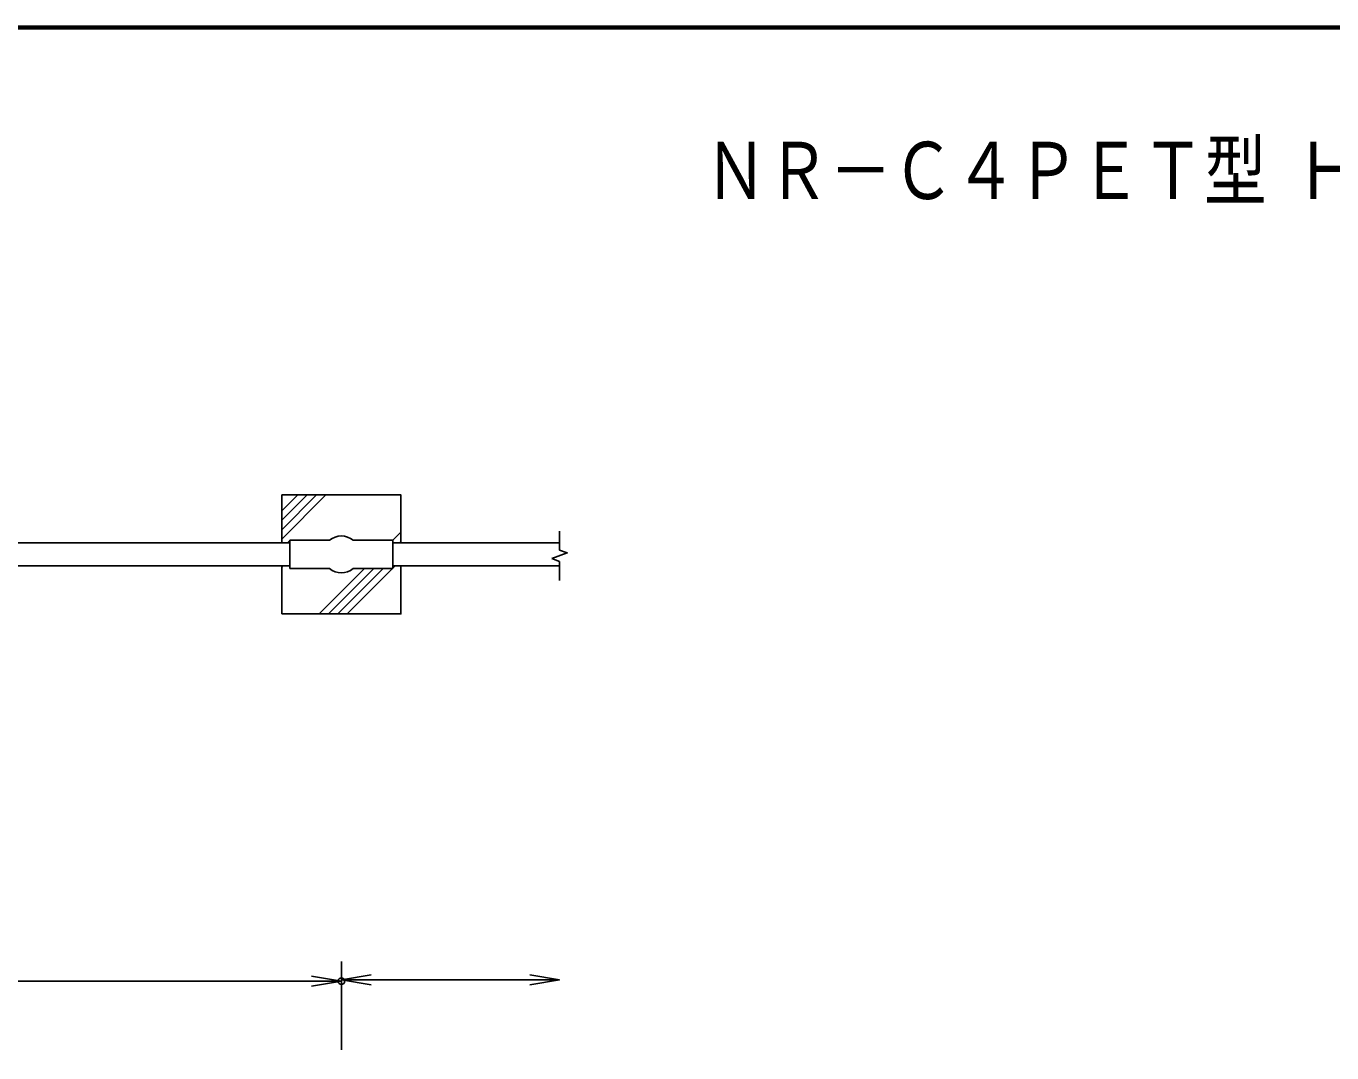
# Model space of a CAD drawing. Units: millimetres, scale not verified. Extents: x -4425 to 4425, y -3150 to 3150.
# Drawn here: x -1922 to 54, y 1372 to 2925 of the extents above; entities that cross this region are included whole.
import ezdxf
from ezdxf.enums import TextEntityAlignment as Align

# ---------------------------------------------------------------- set-up
doc = ezdxf.new("R2010")
doc.units = ezdxf.units.MM
doc.header["$LTSCALE"] = 20
doc.header["$PDMODE"] = 32
doc.header["$PDSIZE"] = 10
for name, color, linetype, lineweight in [('0-3_1', 7, 'Continuous', 25), ('0-4_0', 7, 'Continuous', 25), ('0-8_EXTCNT-L', 2, 'Continuous', 25), ('0-C_WAKU', 7, 'Continuous', 25), ('0-D_D-TTL-TXT', 7, 'Continuous', 25)]:
    doc.layers.add(name, color=color, linetype=linetype, lineweight=lineweight)
doc.layers.add('0-9_DEFPOINTS', color=7, linetype='Continuous')
doc.styles.add('ＭＳ ゴシック', font='')
doc.styles.get('ＭＳ ゴシック').set_extended_font_data('MS Gothic')

# ---------------------------------------------------------------- blocks, each defined once
blk = doc.blocks.new('C4')
at = {"layer": '0-3_1', "color": 4}
blk.add_line((56298.1, 110074.6), (56331, 110107.5), dxfattribs=at)
blk = doc.blocks.new('C5')
at = {"layer": '0-3_1'}
blk.add_line((56465.3, 110807.5), (56538.1, 110880.3), dxfattribs=at)
blk = doc.blocks.new('C6')
at = {"layer": '0-3_1', "color": 4}
blk.add_line((56298.1, 110923.1), (57632.5, 112257.5), dxfattribs=at)
blk = doc.blocks.new('C7')
at = {"layer": '0-3_1', "color": 4}
blk.add_line((56298.1, 111205.9), (57349.6, 112257.5), dxfattribs=at)
blk = doc.blocks.new('C8')
at = {"layer": '0-3_1', "color": 4}
blk.add_line((56298.1, 111488.8), (57066.8, 112257.5), dxfattribs=at)
blk = doc.blocks.new('C9')
at = {"layer": '0-3_1', "color": 4}
blk.add_line((56298.1, 111771.6), (56784, 112257.5), dxfattribs=at)
blk = doc.blocks.new('C10')
at = {"layer": '0-3_1', "color": 4}
blk.add_line((57426.6, 108657.5), (58796.6, 110027.5), dxfattribs=at)
blk = doc.blocks.new('C11')
at = {"layer": '0-3_1', "color": 4}
blk.add_line((59656.6, 110887.5), (59898.1, 111129), dxfattribs=at)
blk = doc.blocks.new('C12')
at = {"layer": '0-3_1', "color": 4}
blk.add_line((57709.4, 108657.5), (59079.4, 110027.5), dxfattribs=at)
blk = doc.blocks.new('C13')
at = {"layer": '0-3_1', "color": 4}
blk.add_line((59859.4, 110807.5), (59898.1, 110846.1), dxfattribs=at)
blk = doc.blocks.new('C14')
at = {"layer": '0-3_1', "color": 4}
blk.add_line((57992.3, 108657.5), (59362.3, 110027.5), dxfattribs=at)
blk = doc.blocks.new('C15')
at = {"layer": '0-3_1', "color": 4}
blk.add_line((58275.1, 108657.5), (59645.1, 110027.5), dxfattribs=at)
blk = doc.blocks.new('C16')
at = {"layer": '0-3_1', "color": 4}
blk.add_line((59658.1, 110040.4), (59725.1, 110107.5), dxfattribs=at)
blk = doc.blocks.new('DARROWS')
at = {"layer": '0-4_0', "color": 2}
blk.add_line((0, 0), (-19.982, 0), dxfattribs=at)
blk.add_lwpolyline([(-20, -3.333), (0, 0), (-20, 3.333)], dxfattribs=at)

msp = doc.modelspace()

# ---------------------------------------------------------------- linework, layer by layer
at = {"layer": '0-3_1', "color": 4}
for p, q in [((-1114.76, 2160.89), (-1114.76, 2132.24)), ((-1114.76, 2115.14), (-1126.51, 2119.42)), ((-1114.76, 2115.14), (-1114.76, 2086.49))]:
    msp.add_line(p, q, dxfattribs=at)
at = {"layer": '0-3_1'}
for p, q in [((-1522.76, 2143.25), (-3366.76, 2143.25)), ((-1462.54, 2147.25), (-1522.76, 2147.25)), ((-1522.76, 2147.25), (-1522.76, 2104.25)), ((-1366.76, 2147.25), (-1426.98, 2147.25)), ((-1366.76, 2147.25), (-1366.76, 2104.25)), ((-1114.76, 2143.25), (-1366.76, 2143.25)), ((-1522.76, 2108.25), (-3366.76, 2108.25)), ((-1534.76, 2108.25), (-1534.76, 2035.75)), ((-1462.54, 2104.25), (-1522.76, 2104.24)), ((-1366.76, 2104.25), (-1426.98, 2104.25)), ((-1114.76, 2108.25), (-1366.76, 2108.25))]:
    msp.add_line(p, q, dxfattribs=at)
for points in [[(-1354.76, 2143.25), (-1354.76, 2215.75), (-1534.76, 2215.75), (-1534.76, 2143.25)], [(-1534.76, 2035.75), (-1354.76, 2035.75), (-1354.76, 2108.25)]]:
    msp.add_lwpolyline(points, dxfattribs=at)
at = {"layer": '0-3_1', "color": 4}
msp.add_lwpolyline([(-1126.51, 2119.42), (-1103.02, 2127.97), (-1114.76, 2132.24)], dxfattribs=at)
at = {"layer": '0-3_1'}
for start, end in [(50.40737, 129.59256), (230.40744, 309.59262)]:
    msp.add_arc((-1444.76, 2125.75), 27.9, start, end, dxfattribs=at)
at = {"layer": '0-4_0', "color": 2}
msp.add_line((-1399.76, 1482.09), (-1159.76, 1482.09), dxfattribs=at)
at = {"layer": '0-8_EXTCNT-L', "color": 1}
msp.add_line((-1444.76, 1376.42), (-1444.76, 1510.09), dxfattribs=at)
at = {"layer": '0-8_EXTCNT-L'}
msp.add_line((-3399.76, 1480.09), (-1489.76, 1480.09), dxfattribs=at)
at = {"layer": '0-9_DEFPOINTS'}
msp.add_point((-1444.76, 1480.09), dxfattribs=at)
at = {"layer": '0-C_WAKU'}
msp.add_line((-4048, 2923), (4198, 2923), dxfattribs=at)
msp.add_lwpolyline([(-4050, 2925), (4200, 2925), (4200, -2925), (-4050, -2925)], close=True, dxfattribs=at)
msp.add_lwpolyline([(-4046, -2921), (-4046, 2921), (4196, 2921)], dxfattribs=at)

# ---------------------------------------------------------------- block references
at = {"layer": '0-4_0'}
for name, p, xscale, yscale in [('C6', (-4349.67, -3397.13), 0.05, 0.05), ('C7', (-4349.67, -3397.13), 0.05, 0.05), ('C8', (-4349.67, -3397.13), 0.05, 0.05), ('C9', (-4349.67, -3397.13), 0.05, 0.05), ('C11', (-4349.67, -3397.13), 0.05, 0.05), ('C5', (-4349.67, -3397.13), 0.05, 0.05), ('C13', (-4349.67, -3397.13), 0.05, 0.05), ('C4', (-4349.67, -3397.13), 0.05, 0.05), ('C10', (-4349.67, -3397.13), 0.05, 0.05), ('C12', (-4349.67, -3397.13), 0.05, 0.05), ('C14', (-4349.67, -3397.13), 0.05, 0.05), ('C15', (-4349.67, -3397.13), 0.05, 0.05), ('C16', (-4349.67, -3397.13), 0.05, 0.05), ('DARROWS', (-1114.76, 1482.09), 2.25, 2.25)]:
    msp.add_blockref(name, p, dxfattribs=dict(at, xscale=xscale, yscale=yscale))
at = {"layer": '0-4_0', "xscale": 2.25, "yscale": 2.25, "rotation": 180}
msp.add_blockref('DARROWS', (-1444.76, 1482.09), dxfattribs=at)
at = {"layer": '0-8_EXTCNT-L', "xscale": 2.25, "yscale": 2.25}
msp.add_blockref('DARROWS', (-1444.76, 1480.09), dxfattribs=at)

# ---------------------------------------------------------------- texts
at = {"layer": '0-D_D-TTL-TXT', "style": 'ＭＳ ゴシック', "width": 0.8}
msp.add_text('ＮＲ－Ｃ４ＰＥＴ型 Ｈ９００', height=86.59, dxfattribs=at).set_placement((-895.22, 2637.4), align=Align.BOTTOM_LEFT)

doc.saveas('drawing.dxf')
